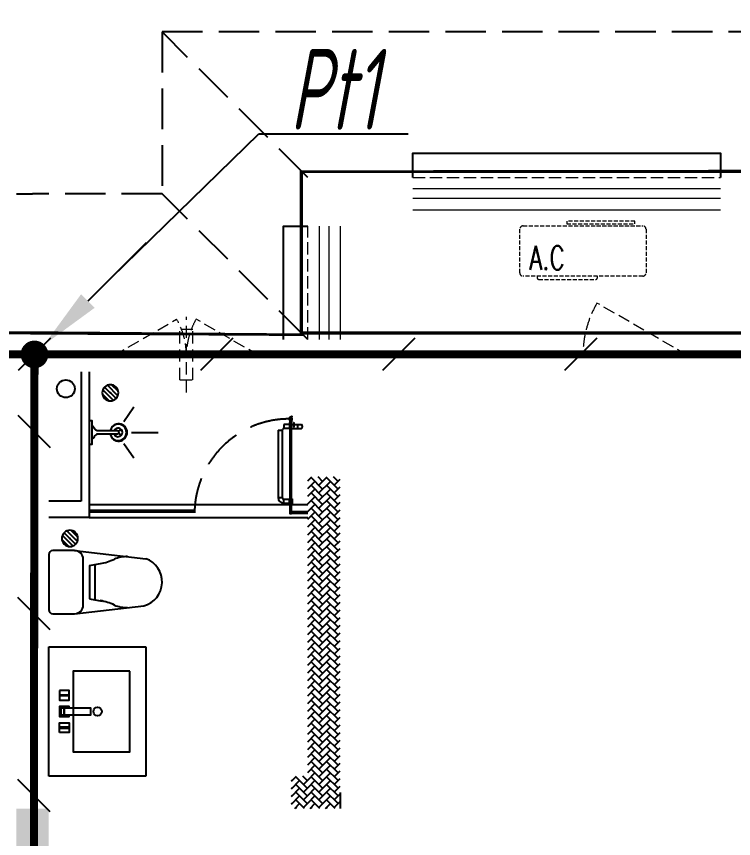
# Model space of a CAD drawing. Extents: x 5031545 to 5313844, y -886381 to -283477.
# Drawn here: x 5184846 to 5189277, y -849266 to -844185 of the extents above; entities that cross this region are included whole.
import ezdxf
from ezdxf.enums import TextEntityAlignment as Align

# ---------------------------------------------------------------- set-up
doc = ezdxf.new("R2010")
doc.units = 0
doc.header["$LTSCALE"] = 1000
doc.header["$MEASUREMENT"] = 0
for name, pattern in [('CENTER2', [1.125, 0.75, -0.125, 0.125, -0.125]), ('DASH', [0.35, 0.25, -0.1]), ('HIDDEN', [0.375, 0.25, -0.125])]:
    doc.linetypes.add(name, pattern=pattern)
doc.layers.get('0').update_dxf_attribs({"linetype": 'CONTINUOUS'})
for name, color, linetype in [('$RECOVER_210609100354-32', 7, 'CONTINUOUS'), ('DIM-照明', 7, 'CONTINUOUS'), ('IP-bath&kitchen-JOHNSON', 4, 'CONTINUOUS'), ('LVTRY', 252, 'CONTINUOUS'), ('LWIRE', 4, 'CONTINUOUS'), ('P-bath&kitchen-JOHNSON', 4, 'CONTINUOUS'), ('SHTLN', 4, 'CONTINUOUS'), ('VPIPE-中水', 122, 'CONTINUOUS'), ('WIRE-接地', 2, 'CONTINUOUS'), ('保温', 6, 'CONTINUOUS'), ('卫生间', 6, 'CONTINUOUS'), ('看线', 185, 'CONTINUOUS')]:
    doc.layers.add(name, color=color, linetype=linetype)
for name, color, linetype, lineweight in [('WINDOW', 146, 'CONTINUOUS', 20), ('平面-栏杆', 56, 'CONTINUOUS', 15), ('平面-看线', 252, 'CONTINUOUS', 15), ('平面-空调室内机', 176, 'CONTINUOUS', 9), ('平面-空调预留孔', 252, 'CONTINUOUS', 15)]:
    doc.layers.add(name, color=color, linetype=linetype, lineweight=lineweight)
doc.styles.add('_TCH_DIM', font='SIMPLEX', dxfattribs={"bigfont": 'GBCBIG'})
doc.styles.add('HZTXT', font='gbeitc.shx', dxfattribs={"width": 0.8, "height": 400, "bigfont": 'hztxt.shx'})
doc.styles.get("Standard").update_dxf_attribs({"font": 'gbenor.shx', "bigfont": 'gbcbig.shx'})
pattern_1 = [(45, (0, 0), (0, 47.41575231924514), [100.584, -33.528]), (135, (23.70786, 23.70786), (3.05311331771918e-15, 47.41575231924513), [100.584, -33.528])]

# ---------------------------------------------------------------- blocks, each defined once
blk = doc.blocks.new('135')
blk.add_hatch(color=256).paths.add_polyline_path([(4.76418280357393, 1.812162386259842), (3.614183923258678, -0.9586682789313272), (-4.698308072380313, 2.491328362025341), (-3.548309192054148, 5.262159027231063)])
for p, q in [((-6.34257382159194, 2.632406550414998), (5.421245566391007, -2.250020692198631)), ((-5.698204626369259, 2.906323017595241), (-5.160113183243083, 2.682994842084553)), ((-5.555794630552554, 18.93025617586591), (-3.355794630551827, 19.41189882087838)), ((-3.355794630551827, 19.41189882087838), (-5.502586708164016, 19.38346581543646)), ((5.249555696867901, 10.9245783101278), (-5.25044430312846, 10.93328680312606)), ((5.227938415449898, 9.660595023749009), (-5.205485498692723, 9.660595023727183)), ((-5.160113183243083, 2.682994842084553), (-3.818447822857706, 5.915630618167598)), ((-5.000000000007275, 10.93307908955376), (-5.000000000007275, 30.53458335841333)), ((-3.818447822857706, 5.915630618167598), (5.417654394495911, 2.08230101709978)), ((0, -9.095e-13), (-7.276000000000001e-12, 39.11915162772765)), ((5.617387633388716, 18.86060526279379), (3.417387633387988, 19.34224790780627)), ((3.417387633387988, 19.34224790780627), (5.564179711000178, 19.31381490236435)), ((4.075989034128724, -1.150334758983262), (5.417654394495911, 2.08230101709978)), ((4.999999999996362, 10.92478528669653), (4.999999999992723, 32.30060393840449)), ((4.075989034125087, -1.150334758983262), (5.7233188174323, -1.834038541420341))]:
    blk.add_line(p, q)
for centre, radius, start, end in [((6.161034868437128, 15.83646535001662), 13.51105029248686, 151.0147378050733, 204.8403314206463), ((13.49583268638525, 4.204098348475781), 20.48112573357894, 163.092431708237, 182.0011966084188), ((-5.975522388205718, 3.562607190228845), 1, 184.2275252268287, 248.4661137629982), ((13.54264475737364, 4.193994001077044), 19.52885339284392, 163.7443120071847, 182.5268738689926), ((8.625610374787357, 15.4674340699994), 14.59806099666519, 166.2780045267358, 198.0953497200314), ((-5.467505949505721, 3.349919817060253), 0.5, 181.9385014602077, 247.2597126889964), ((-5.220308285297505, 22.14142036417525), 0.5, 335.7643365041333, 151.0147378054934), ((3.827398038803949, 18.06844884589281), 9.42220170707689, 155.7643365036202, 171.9772791662345), ((5.153695528464595, 22.26171150950449), 0.5, 29.84246110022977, 204.5740373216479), ((-5.946870150815811, 17.18555889137405), 11.70614123311011, 10.4750181798539, 24.57403732164799), ((29.07817214454553, 6.708467335577552), 24.03224306675829, 172.943947749341, 199.2318175570648), ((-6.288615623223449, 15.43590622998363), 12.3887641438454, 338.644919711974, 16.04760207510264), ((-6.035673477003001, 15.84248269684667), 13.39994098009156, 334.9111406033848, 29.84246110034611), ((26.37160870551816, 6.273545375245702), 20.6409126368038, 169.1453753653255, 199.9525787155704), ((5.869786496521555, -1.169297062749137), 1.170107913508445, 247.4597126892894, 19.95257871601565), ((5.914985297487874, -1.372233430550295), 0.5, 247.4597126892894, 19.23181755750988)]:
    blk.add_arc(centre, radius, start, end)
blk.add_open_spline([(-5.000000000007275, 30.53458335841333), (-4.10443294849756, 31.33336597555081), (-2.288282033354334, 32.95324444101334), (0.90438098919185, 29.19536669430727), (3.450096077842316, 31.12548990286359), (4.999999999992723, 32.30060393840449)], degree=3, knots=[0, 0, 0, 0, 3.066329070407599, 6.218313121244897, 11.12413523619883, 11.12413523619883, 11.12413523619883, 11.12413523619883])
blk = doc.blocks.new('fgdfsdfsfssfes')
at = {"layer": '$RECOVER_210609100354-32', "color": 252}
for p, q in [((575893.7733603173, 371358.3311798715), (575893.7733415049, 370558.0196704509)), ((575943.7733603173, 371358.3311798715), (575943.7733173005, 370458.0196617648)), ((575893.7733415049, 370558.0196704509), (575693.7709149895, 370558.0196704525)), ((575943.7733173005, 370458.0196617648), (575693.7709126384, 370458.01967789))]:
    blk.add_line(p, q, dxfattribs=at)
at = {"color": 252}
for p, q in [((576109.128699379, 371192.9758408121), (576038.4180212556, 371263.6865189353)), ((576120.3191994362, 371210.069612004), (576055.5117924479, 371274.8770189926)), ((576123.2708350037, 371235.4022476861), (576080.8444281297, 371277.82865456)), ((576066.702292505, 371178.8337051873), (576024.275885631, 371221.2601120613)), ((576092.0349281868, 371181.7853407548), (576027.2275211985, 371246.5927477434)), ((575842.0325016887, 370281.7853407571), (575777.2250947003, 370346.5927477457)), ((575859.1262728809, 370292.9758408144), (575788.4155947575, 370363.6865189376)), ((575870.3167729381, 370310.0696120063), (575805.5093659498, 370374.8770189949)), ((575873.2684085056, 370335.4022476884), (575830.8420016316, 370377.8286545624)), ((575816.6998660068, 370278.8337051896), (575774.2734591329, 370321.2601120636)), ((575853.1721991082, 370253.1754445813), (575718.7733628065, 370253.1754445813)), ((575853.1721991082, 370253.1754445813), (576293.085405387, 370203.0865656044)), ((575693.7733628065, 370228.1754445813), (575693.7733628065, 369888.1754445813)), ((575906.4446491082, 369916.4478945814), (575906.4446491082, 370199.9029945813)), ((575945.0908387764, 370161.3882418026), (576023.8892166116, 370174.958320658)), ((575945.0908387764, 370161.3882418026), (575945.0908387769, 369954.9626473601)), ((575977.0543087767, 370166.8927562393), (575977.0543087767, 369949.4581329233)), ((575945.0908387769, 369954.9626473601), (576023.8892166121, 369941.3925685047)), ((575853.1721991082, 369863.1754445813), (576280.8683578698, 369911.8732804938)), ((575718.7733628065, 369863.1754445813), (575853.1721991082, 369863.1754445813))]:
    blk.add_line(p, q, dxfattribs=at)
for points in [[(576193.7711896, 369508.3375379363), (575843.7711895995, 369508.3375379363), (575843.7711896, 369008.6371196857), (576193.7711895995, 369008.6371196857)], [(575758.6710492217, 369388.4877151427), (575758.6710492221, 369328.4877151427), (575818.6710492221, 369328.4877151427), (575818.6710492221, 369388.4877151427)], [(575813.6710492217, 369361.4877151427), (575813.6710492217, 369355.4877151427), (575763.6710492217, 369355.4877151427), (575763.6710492217, 369361.4877151427)], [(575788.6710492221, 369238.4877151427), (575788.6710492217, 369278.4877151427), (575768.6710492217, 369278.4877151427), (575768.6710492221, 369238.4877151427)], [(575788.6710492217, 369278.4877151427), (575788.6710492221, 369238.4877151427), (575953.6710492217, 369238.4877151427), (575953.6710492221, 369278.4877151427)], [(575758.6710492217, 369128.4877151427), (575758.6710492217, 369188.4877151427), (575818.6710492217, 369188.4877151427), (575818.6710492217, 369128.4877151427)], [(575813.6710492217, 369155.4877151427), (575813.6710492221, 369161.4877151427), (575763.6710492221, 369161.4877151427), (575763.6710492221, 369155.4877151427)]]:
    blk.add_lwpolyline(points, close=True, dxfattribs=at)
blk.add_lwpolyline([(575818.6710492217, 369278.4877151427), (575818.6710492217, 369288.4877151427), (575758.6710492221, 369288.4877151427), (575758.6710492217, 369228.4877151427), (575818.6710492217, 369228.4877151427), (575818.6710492221, 369238.4877151427)], dxfattribs=at)
blk.add_circle((575994.932204942, 369258.4877151427), 26, dxfattribs=at)
for centre, radius, start, end in [((575718.7733628065, 370228.1754445813), 25, 90, 180), ((575853.1721991077, 370199.902994581), 53.27245000000253, 0, 90), ((575967.6975175259, 370463.3609116073), 293.8257332377133, 278.5171808091275, 296.4631460147689), ((576180.6835815776, 369991.8079683555), 224.0767612256723, 90, 111.4797808289061), ((576241.124269567, 370059.4035425026), 152.7899563564, 285.0773243456341, 70.11812123085457), ((575967.6975175259, 369652.9899775551), 293.8257332377133, 63.53685398523108, 81.48281919087255), ((575718.7733628065, 369888.1754445813), 25, 180, 270), ((575853.1721991077, 369916.4478945814), 53.27245000000602, 270, 0), ((576180.6835815776, 370124.5429208071), 224.0767612256445, 248.5202191710939, 270)]:
    blk.add_arc(centre, radius, start, end, dxfattribs=at)
at = {"color": 252, "extrusion": (0, 0, -1)}
for centre in [(576073.7733603173, 371228.3311798737), (575823.7709338192, 370328.331179876)]:
    blk.add_ellipse(centre, major_axis=(-35.3553390616549, 35.3553390616549), ratio=0.9999999999998849, start_param=5.49778714378208, end_param=11.78097245096167, dxfattribs=at)
at = {"color": 252}
for p in [(576073.7733603173, 371228.3311798737), (575823.7709338192, 370328.331179876)]:
    blk.add_point(p, dxfattribs=at)
at = {"layer": 'IP-bath&kitchen-JOHNSON', "color": 252}
for p, q in [((576156.9348137917, 371051.5285373773), (576218.7223436687, 371140.9535323804)), ((576205.1379157358, 370983.3080327892), (576368.4397812951, 370983.3322264017)), ((576156.9550300112, 370915.0732483565), (576218.7690542847, 370825.6665652575)), ((575943.7733211229, 370538.0196255581), (577293.770933805, 370538.0196212442)), ((575943.7733211229, 370503.0196255564), (576593.7709338467, 370503.0196210135)), ((576593.782780657, 370493.0196207938), (576593.7827806522, 370503.0196210135)), ((575943.7733211229, 370493.0196255564), (576593.782780657, 370493.0196207938)), ((575943.7733211229, 370458.0196905223), (577293.7709338048, 370458.0196212442)), ((577293.770933802, 370493.0196207784), (577193.7709341531, 370493.019620812)), ((577193.7709341531, 370483.019620812), (577193.7709341568, 370493.019620812)), ((577293.770933802, 370483.0196207784), (577193.7709341531, 370483.019620812))]:
    blk.add_line(p, q, dxfattribs=at)
for centre, major_axis, ratio, start_param, end_param in [((576122.5567437394, 370983.3958447321), (0.007550193981040986, -50.96224354547061), 0.9900522014073144, -1.362970376127611, 4.504563029716158), ((576121.5534838752, 370983.3956960964), (0.003971184709233268, -26.80467884093611), 0.9948122416210567, -1.167676844559286, 4.309269498205915)]:
    blk.add_ellipse(centre, major_axis=major_axis, ratio=ratio, start_param=start_param, end_param=end_param, dxfattribs=at)
at = {"layer": 'LVTRY', "color": 252}
for p, q in [((575943.7733603173, 371056.9336402096), (575943.7951702888, 370909.7208572136)), ((577178.0716997596, 371032.4547753023), (577146.3917000282, 371032.450730725)), ((577146.3917000282, 371032.450730725), (577146.3949356898, 371007.1067309104)), ((577178.0749354212, 371007.1107754877), (577146.3949356898, 371007.1067309104)), ((577183.6773910691, 371015.4153931311), (577183.6812150156, 371045.3673928797)), ((577183.6773910691, 371015.4153931311), (577190.0133910154, 371015.4145842195)), ((577183.6812150156, 371045.3673928797), (577190.0172149617, 371045.3665839679)), ((577186.559822111, 371034.4569076502), (577186.55739105, 371015.4150254435)), ((577186.55739105, 371015.4150254435), (577188.861685196, 371017.7187312612)), ((577186.5587839353, 371026.3251429864), (577186.5612149964, 371045.3670251926)), ((577186.5612149964, 371045.3670251926), (577188.864920843, 371043.0627310759)), ((577188.8629868086, 371027.9139311827), (577188.861685196, 371017.7187312612)), ((577188.8629868086, 371027.9139311827), (577188.864920843, 371043.0627310759)), ((577190.013685165, 371017.7185841865), (577190.0133910154, 371015.4145842195)), ((577190.0133910154, 371015.4145842195), (577191.7416116396, 371017.1423635897)), ((577190.0169208121, 371043.0625840009), (577190.0172149617, 371045.3665839679)), ((577190.0172149617, 371045.3665839679), (577191.7449943614, 371043.6383633736)), ((577191.7416851769, 371017.7183635741), (577191.741611774, 371017.1434174172)), ((577191.7449208238, 371043.0623633886), (577191.7449942267, 371043.6373095454)), ((577199.9596995934, 371032.4575697375), (577254.6796991428, 371032.4645558253)), ((577199.9629352553, 371007.1135699232), (577254.6829348045, 371007.1205560106)), ((577205.3806529838, 371045.3688636379), (577208.2606529351, 371045.3692313269)), ((577205.3806529838, 371045.3688636379), (577205.3844769475, 371015.4168638891)), ((577205.3844769475, 371015.4168638891), (577208.264476899, 371015.4172315779)), ((577208.2606529351, 371045.3692313269), (577210.5649470828, 371043.0655255107)), ((577208.2606529351, 371045.3692313269), (577208.2628779034, 371027.9417011222)), ((577208.264476899, 371015.4172315779), (577208.2622519312, 371032.8447617826)), ((577208.264476899, 371015.4172315779), (577210.5681827446, 371017.7215256961)), ((577210.5681827446, 371017.7215256961), (577210.5649470828, 371043.0655255107)), ((577231.6429349865, 371007.1176145002), (577231.6396993251, 371032.4616143147)), ((576117.2989645243, 370993.9102647942), (575993.0405393651, 370993.8918555728)), ((576117.3020802345, 370972.8798672233), (575993.0436550754, 370972.8614580019)), ((577110.6842596591, 370996.734171673), (577110.662418092, 370581.0502878571)), ((577110.6842596591, 370996.734171673), (577136.0282594444, 370996.7374073347)), ((577136.0282594444, 370996.7374073347), (577136.0064178772, 370581.0535235188)), ((577110.662418092, 370581.0502878571), (577136.0064178772, 370581.0535235188)), ((577146.3757414825, 370570.6868473026), (577178.055741214, 370570.6908918797)), ((577146.3789771443, 370545.3428474881), (577146.3757414825, 370570.6868473026)), ((577146.3789771443, 370545.3428474881), (577178.0589768756, 370545.3468920656)), ((577180.3594470592, 370572.9951859984), (577178.055741214, 370570.6908918797)), ((577178.055741214, 370570.6908918797), (577178.0589768756, 370545.3468920656)), ((577180.3632710233, 370543.0431862494), (577178.0589768756, 370545.3468920656)), ((577183.2394470401, 370572.995553687), (577180.3594470592, 370572.9951859984)), ((577180.3594470592, 370572.9951859984), (577180.3632710233, 370543.0431862494)), ((577183.2394470401, 370572.995553687), (577183.2432710038, 370543.0435539379)), ((577194.7594469484, 370572.997024442), (577197.6394469001, 370572.9973921308)), ((577194.7632709126, 370543.0450246934), (577194.7594469484, 370572.997024442)), ((577197.6432708638, 370543.0453923823), (577197.6394469001, 370572.9973921308)), ((577197.6394469001, 370572.9973921308), (577199.3676675254, 370571.2696127617)), ((577199.3710502628, 370544.7736129786), (577199.3676675254, 370571.2696127617)), ((577183.2432710038, 370543.0435539379), (577180.3632710233, 370543.0431862494)), ((577194.7632709126, 370543.0450246934), (577197.6432708638, 370543.0453923823)), ((575693.7711781655, 368858.3316142426), (575693.7709337914, 369658.3308266692)), ((575693.7709337914, 369658.3308266692), (576293.7709337918, 369658.3308266692)), ((576293.7709337918, 369658.3308266692), (576293.7711781657, 368858.3316142426)), ((576293.7711781657, 368858.3316142426), (575693.7711781655, 368858.3316142426))]:
    blk.add_line(p, q, dxfattribs=at)
blk.add_lwpolyline([(575943.7733603173, 371056.9336402096), (575959.5461584955, 371056.9359769922), (575959.5679684669, 370909.7231939962), (575943.7951702888, 370909.7208572136)], dxfattribs=at)
blk.add_lwpolyline([(577193.7709341686, 370483.0196208124), (577193.7709339974, 371069.7835032188), (577183.7709340788, 371069.78477991), (577183.77093425, 370483.0208975041)], close=True, dxfattribs=at)
for points in [[(575974.4534456587, 371009.631574216, 0.3641418619200187), (575959.5514666092, 371021.1073100745, 0.0204951839784475)], [(575993.0405393651, 370993.8918555728, -0.2143900455666535), (575974.4534456587, 371009.631574216, -7.649644273232357)], [(575974.4612384259, 370957.0320118056, -0.3641418619200349), (575959.5626603531, 370945.551860914, -0.0204951839784475)], [(575993.2257224236, 370972.8614849757, 0.214893116671168), (575974.4612384259, 370957.0320118056, 7.649644273232357)]]:
    blk.add_lwpolyline(points, format="xyb", dxfattribs=at)
for centre, radius, start, end in [((577246.1192410695, 371019.7914628002), 15.29342111015146, 304.0529847197245, 55.96164514557246), ((576117.3005223795, 370983.3950660087), 10.51519890083, 270.0084885244472, 90.0084885244472)]:
    blk.add_arc(centre, radius, start, end, dxfattribs=at)
for centre, major_axis, ratio, start_param, end_param in [((576125.0795065081, 370983.3962184861), (-0.007947577431161708, 53.64446784366916), 0.9875770290783108, 1.768090240399728, 7.656687720196345), ((577146.3962593697, 370996.7387310143), (-0.00132367981817275, 10.36799992538069), 1, 0, 1.570796326794897), ((576108.5198440524, 370995.8506112049), (-1.43284560373854, -0.0002122800557432737), 0.8500000000096485, 4.712388980370823, 10.99557428755041), ((576108.523535083, 370970.9369195968), (-1.432845603738555, -0.0002122799454673748), 0.8500000000096485, -1.570796326743344, 4.712388980436241), ((576132.9543021587, 370995.8542312359), (-1.432845603753048, -0.0002122803371708264), 0.8500000000010156, 4.712388980193717, 10.9955742873733), ((576132.9579931893, 370970.9405396277), (-1.432845603753064, -0.0002122802268948274), 0.8500000000010158, 4.712388980259137, 10.99557428743872), ((577146.3744178027, 370581.0548471987), (-0.00455934159178481, 35.71199971055373), 1, 1.570796326794897, 3.141592653589793), ((577146.3744178027, 370581.0548471987), (-0.00132367981817275, 10.36799992538069), 1, 1.570796326794897, 3.141592653589793)]:
    blk.add_ellipse(centre, major_axis=major_axis, ratio=ratio, start_param=start_param, end_param=end_param, dxfattribs=at)
at = {"layer": 'P-bath&kitchen-JOHNSON', "color": 252, "linetype": 'DASH'}
blk.add_arc((577179.9491420327, 370480.5725805972), 586.199339652145, 89.7967155947477, 179.3922413721004, dxfattribs=at)
at = {"layer": 'LVTRY', "color": 252, "xscale": -1, "rotation": 179.9926850961998}
blk.add_blockref('135', (577188.7723298551, 371080.717220565), dxfattribs=at)
blk = doc.blocks.new('dongkong')
at = {"layer": '平面-空调预留孔', "color": 8, "linetype": 'HIDDEN', "ltscale": 0.3}
for p, q in [((-603796.0415180789, 210899.900060961), (-603796.0415180789, 210431.4859232727)), ((-603836.0415180789, 210820.9630630909), (-603836.0415180789, 210510.8096162414)), ((-603836.0415180789, 210820.9630630909), (-603756.0415180789, 210820.9630630909)), ((-603756.0415180789, 210820.9630630909), (-603756.0415180789, 210510.8096162414))]:
    blk.add_line(p, q, dxfattribs=at)
blk.add_lwpolyline([(-603756.0415180789, 210510.8096162414), (-603836.0415180789, 210510.8096162414)], dxfattribs=at)
blk = doc.blocks.new('VDVDVDCZSCCS')
at = {"layer": '保温', "linetype": 'ByBlock', "ltscale": 10}
h = blk.add_hatch(dxfattribs=at)
h.set_pattern_fill('AR-HBONE', color=251, scale=55)
h.set_pattern_definition(pattern_1)
h.paths.add_polyline_path([(538016.5786978108, 372973.7238284302), (538016.6757636757, 370923.7248927007), (538216.6757473665, 370923.7246960558), (538216.578691734, 372973.72372999)])
h = blk.add_hatch(dxfattribs=at)
h.set_pattern_fill('AR-HBONE', color=251, scale=55)
h.set_pattern_definition(pattern_1)
h.paths.add_polyline_path([(538016.6750603367, 370923.7249039583), (538016.6757037526, 371123.7246936248), (537916.6757222754, 371123.7248902697), (537916.6750788593, 370923.7251006032)])
at = {"layer": '保温', "color": 251, "linetype": 'ByBlock', "ltscale": 10}
blk.add_line((538216.6772128483, 371023.7251450146), (538216.6772128477, 370923.7251450138), dxfattribs=at)
blk = doc.blocks.new('A$C04040EB5')
at = {"layer": '保温', "linetype": 'Continuous', "ltscale": 10}
h = blk.add_hatch(dxfattribs=at)
h.set_pattern_fill('HEX', color=251, scale=10, angle=90, style=0)
h.set_pattern_definition([(90, (-503782.4551314556, -514000.2093208389), (-16.49778, 1.010197673501861e-15), [9.525, -19.05]), (210, (-503782.4551314556, -514000.2093208389), (8.248889999999996, -14.28749658604684), [9.525, -19.05]), (150, (-503782.4551314556, -513990.6843208389), (-8.248890000000003, -14.28749658604684), [9.525, -19.05])])
edge = h.paths.add_edge_path()
edge.add_line((0.1137192867463455, 2048.251597041381), (200.1137029775418, 2048.251597041381))
edge.add_line((200.1137029775418, 2048.251597041381), (199.9944099941058, 4800.003084340831))
edge.add_line((199.9944099941058, 4800.003084340831), (-0.005573696689680219, 4800.003280985751))
edge.add_line((-0.008383079548366368, 4800.003604850615), (0.1137192867463455, 2048.251597041264))
h = blk.add_hatch(dxfattribs=at)
h.set_pattern_fill('HEX', color=251, scale=10, angle=90, style=0)
h.set_pattern_definition([(90, (-503782.4698887531, -516048.4609178798), (-16.49778, 1.010197673501861e-15), [9.525, -19.05]), (210, (-503782.4698887531, -516048.4609178798), (8.248889999999996, -14.28749658604684), [9.525, -19.05]), (150, (-503782.4698887531, -516038.9359178797), (-8.248890000000003, -14.28749658604684), [9.525, -19.05])])
h.paths.add_polyline_path([(0.0989619892789051, 4.656612873077393e-10), (200.0989456800744, 4.656612873077393e-10), (200.062109921244, 398.2528321666177), (0.06212623044848442, 398.2530288114212)])
at = {"layer": '保温', "color": 251, "linetype": 'ByBlock', "ltscale": 10}
blk.add_line((0, 0), (200.0000000020955, -1.268927007913589e-08), dxfattribs=at)
blk = doc.blocks.new('BFBTCSD')
at = {"layer": '卫生间', "color": 252, "linetype": 'DASH'}
for p, q in [((705116.5757612113, 683657.1717858418), (706016.5757612961, 684557.1717858705)), ((705116.576415873, 682657.1707238022), (706016.5764159578, 683557.1707238308))]:
    blk.add_line(p, q, dxfattribs=at)
blk.add_lwpolyline([(706816.5764145522, 673857.1717473625), (705216.5636133447, 673857.171747351), (705216.5636133533, 672657.1717476447), (684016.5915057282, 672657.1717470805), (684016.5915057282, 673857.1717473298), (681416.5793612655, 673857.1717472282), (681416.5793609418, 683557.1717473555), (683216.5792870072, 683557.1717473478), (683216.5799416204, 684557.1717415778), (689716.5812359976, 684557.1717831371), (689716.5788299534, 689157.1715729473), (698116.5806222568, 689157.1698435326), (698116.5806186114, 684657.1700917176), (697816.5782375892, 684657.169929029), (697816.5782375892, 683557.1718128157), (699116.5757606748, 683557.1718128176), (699116.57576521, 684557.1717789109), (706016.5764158695, 684557.1717868814), (706016.5764158714, 683557.1712656841), (706816.5788106135, 683557.1717473582)], dxfattribs=at)
blk = doc.blocks.new('rtyryrtyeeretee')
at = {"layer": '平面-空调预留孔', "color": 252, "linetype": 'DASH', "ltscale": 0.1}
for p, q in [((669748.8674389471, 343882.007023841), (669748.8674389471, 343872.007023841)), ((670121.7031072036, 343872.007023841), (670121.7031072036, 343882.007023841)), ((669758.8674389471, 343862.007023841), (670111.7031072036, 343862.007023841))]:
    blk.add_line(p, q, dxfattribs=at)
blk.add_lwpolyline([(670402.0143738759, 343882.0070238413), (669662.0143738759, 343882.007023841, -0.414213562373517), (669642.0143738759, 343902.007023841), (669642.0143738764, 344172.007023841, -0.414213562372746), (669662.0143738764, 344192.007023841), (670402.0143738755, 344192.007023841, -0.4142135623727947), (670422.0143738755, 344172.007023841), (670422.0143738759, 343902.0070238415, -0.4142135623733224)], format="xyb", close=True, dxfattribs=at)
blk.add_lwpolyline([(670352.8023801355, 344221.1163422599), (669932.984234771, 344221.1163422599), (669932.984234771, 344206.0022866031), (670352.8023801355, 344206.0022866031)], close=True, dxfattribs=at)
for centre, start, end in [((669758.8674389471, 343872.007023841), 180, 270), ((670111.7031072036, 343872.007023841), 270, 0)]:
    blk.add_arc(centre, 10, start, end, dxfattribs=at)
at = {"layer": '平面-空调预留孔', "color": 252, "linetype": 'DASH', "ltscale": 0.1, "style": '_TCH_DIM', "width": 0.7058823529411765}
blk.add_text('A.C', height=146.88, dxfattribs=at).set_placement((669701.4101996182, 343921.6318135191))
blk = doc.blocks.new('$TelecSys$00000008')
blk.add_line((0.4000000000014552, 0.3999999999996362), (-0.4000000000014552, -0.3999999999996362))
blk = doc.blocks.new('$TelecSys$00000078')
for p, q in [((1.150000000001455, 1.149999999999636), (0.5499999999992724, 0.5499999999992724)), ((0.1041666666678793, 0.1041666666660603), (0.1041666666678793, 0.1041666666660603)), ((-0.1041666666678793, -0.1041666666660603), (-0.1041666666678793, -0.1041666666660603))]:
    blk.add_line(p, q)
at = {"const_width": 0.1425}
blk.add_lwpolyline([(-0.07125000000087311, 0, 1), (0.07125000000087311, 0, 1)], format="xyb", close=True, dxfattribs=at)
blk.add_solid([(0.6199999999989814, 0.4799999999995634), (0.4799999999995634, 0.6200000000008004), (0.09999999999854481, 0.1000000000003638)])
at = {"width": 0.8, "flags": 9}
blk.add_attdef('A', (0, 0), '', height=2e-05, dxfattribs=at)

msp = doc.modelspace()

# ---------------------------------------------------------------- linework, layer by layer
at = {"color": 252, "linetype": 'DASH', "ltscale": 0.8, "const_width": 20}
for points in [[(5175706.098607223, -846140.8024784978), (5178146.096280839, -846140.8025362066), (5180006.096933722, -846140.8025801769), (5180006.09693393, -845140.8025351549), (5183286.096280019, -845140.8025689849), (5183286.096279978, -846140.8025708736), (5184946.099219413, -846140.802666035)], [(5194186.099832749, -846140.8024784978), (5191746.102159132, -846140.8025362066), (5189886.101506251, -846140.8025801769), (5189886.101506042, -845140.8025351549), (5186606.102159954, -845140.8025689849), (5186606.102159995, -846140.8025708736), (5184946.09922056, -846140.802666035)], [(5189886.101506251, -846140.8088193785), (5186606.102159995, -846140.8088200628)]]:
    msp.add_lwpolyline(points, dxfattribs=at)
at = {"layer": 'DIM-照明', "color": 7, "ltscale": 0.8}
for p, q in [((5185432.956397988, -845798.1739446253), (5186342.874445306, -844910.2108768485)), ((5186342.874445306, -844910.2108768485), (5187266.167082462, -844910.2108768485))]:
    msp.add_line(p, q, dxfattribs=at)
at = {"layer": 'VPIPE-中水', "color": 252, "linetype": 'Continuous'}
msp.add_circle((5185151.196231655, -846485.8031753793), 55, dxfattribs=at)
at = {"layer": 'WINDOW', "color": 252, "linetype": 'DASH', "ltscale": 0.3}
for points in [[(5188996.001488836, -846280.8025760071), (5188432.87059514, -845956.1741784646, 0.1314846383240589), (5188346.001488886, -846280.8025760187)], [(5185446.099578294, -846280.8025685144), (5185835.852767603, -846055.8749101984, -0.131605288826864), (5185896.099578343, -846280.8025684855)], [(5186346.099578393, -846280.8025685144), (5185956.346389084, -846055.8749101984, 0.131605288826864), (5185896.099578343, -846280.8025684855)]]:
    msp.add_lwpolyline(points, format="xyb", dxfattribs=at)
at = {"layer": 'WIRE-接地', "color": 2, "linetype": 'CENTER2', "const_width": 50}
for points in [[(5160554.510203574, -846298.7688149549), (5169654.44946626, -846298.7688149549), (5169654.44946626, -847383.061196845), (5171351.376902355, -847383.061196845), (5171351.376902355, -845143.0057854578), (5170551.855306504, -845143.0057854578), (5170551.855306504, -843182.4759607837), (5168850.652671382, -843182.4759607837), (5168850.652671382, -840684.2232910991), (5175246.023838369, -840684.2232910991), (5175246.023838369, -843173.2475167364), (5174952.296882983, -843173.2475167364), (5174952.296882983, -845143.105372984), (5174148.069599314, -845143.105372984), (5174148.069599314, -847382.3640841655), (5175859.6336543, -847382.3640841655), (5175859.6336543, -846273.6727584787), (5194055.281513968, -846273.6727584787)], [(5184957.457584134, -846273.6727584787), (5184948.083319601, -853977.6475611031)]]:
    msp.add_lwpolyline(points, dxfattribs=at)
at = {"layer": '平面-栏杆', "color": 252}
for points in [[(5189196.099865096, -845250.802572363), (5187296.102466324, -845250.5054736976)], [(5189196.099865096, -845310.802572363), (5187296.102466324, -845310.5054736976)], [(5186716.396016198, -845480.8065824998), (5186716.098917532, -846180.8039812762)], [(5186776.396016198, -845480.8065824998), (5186776.098917532, -846180.8039812762)]]:
    msp.add_lwpolyline(points, dxfattribs=at)
at = {"layer": '平面-看线', "color": 252, "linetype": 'DASH', "ltscale": 0.3}
msp.add_line((5186646.098917511, -846180.8063623183), (5186646.396016178, -845480.8065824998), dxfattribs=at)
msp.add_lwpolyline([(5187296.099865096, -845180.8025723628), (5189196.09986465, -845180.8025724546)], dxfattribs=at)
at = {"layer": '平面-看线', "color": 252}
for points in [[(5187296.099865085, -845380.8025723628), (5189196.099864638, -845380.8025724546)], [(5186846.396016197, -845480.8065824998), (5186846.098917532, -846180.8039812762)]]:
    msp.add_lwpolyline(points, dxfattribs=at)
at = {"layer": '看线', "color": 252, "ltscale": 0.5}
for points in [[(5187296.099865095, -845180.8025723628), (5187296.099865095, -845030.8025723628), (5189196.099864663, -845030.8025725044), (5189196.099864651, -845180.8025724546)], [(5186496.396016197, -846180.8065825044), (5186496.411652991, -845480.8065825028), (5186646.411652965, -845480.8065825014)]]:
    msp.add_lwpolyline(points, dxfattribs=at)

# ---------------------------------------------------------------- block references
msp.add_blockref('BFBTCSD', (4478129.520518806, -1528837.974315905))
at = {"xscale": -1}
msp.add_blockref('BFBTCSD', (5891762.67334791, -1528837.974315905), dxfattribs=at)
at = {"color": 252}
for name, p in [('rtyryrtyeeretee', (4518313.989776433, -1189671.827380998)), ('fgdfsdfsfssfes', (4609352.425318289, -1217739.134357342)), ('VDVDVDCZSCCS', (4648629.522807486, -1220004.52736281)), ('A$C04040EB5', (5184846.099226359, -853880.8025685074))]:
    msp.add_blockref(name, p, dxfattribs=at)
at = {"layer": 'LWIRE', "color": 6, "xscale": 600, "yscale": 600, "zscale": 600}
msp.add_blockref('$TelecSys$00000078', (5184957.457584134, -846273.6727584787), dxfattribs=at)
at = {"layer": 'SHTLN', "color": 6, "xscale": 250, "yscale": 250, "zscale": 250}
for p in [(5184957.457584134, -846273.6727584787), (5186082.457584134, -846273.6727584787), (5187207.457584134, -846273.6727584787), (5188332.457584134, -846273.6727584787)]:
    msp.add_blockref('$TelecSys$00000008', p, dxfattribs=at)
at = {"layer": 'SHTLN', "color": 2, "xscale": 250, "yscale": 250, "zscale": 250, "rotation": 269.9302820242157}
for p in [(5184956.877178614, -846750.6626583406), (5184955.508269698, -847875.6618254908), (5184954.139360783, -849000.6609926408)]:
    msp.add_blockref('$TelecSys$00000008', p, dxfattribs=at)
at = {"layer": '平面-空调室内机', "color": 252, "ltscale": 0.3, "xscale": -1, "rotation": 180}
msp.add_blockref('dongkong', (5789692.141096306, -635609.8395052457), dxfattribs=at)

# ---------------------------------------------------------------- texts
at = {"layer": 'DIM-照明', "color": 7, "ltscale": 0.8, "style": 'HZTXT', "width": 0.7}
msp.add_text('Pt1', height=500, dxfattribs=at).set_placement((5186810.019414756, -844635.2603762021), align=Align.MIDDLE)

doc.saveas('drawing.dxf')
